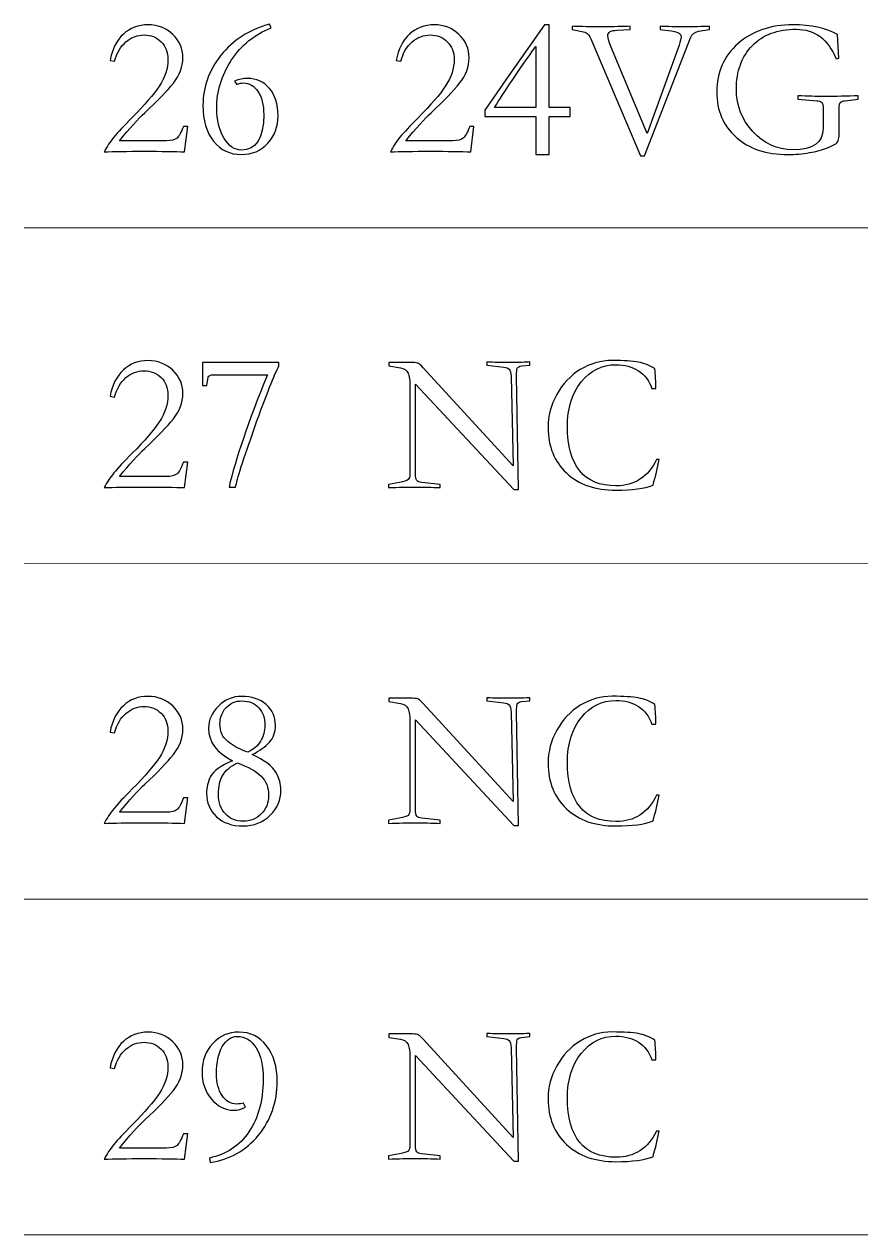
# Model space of a CAD drawing. Header units: millimetres. Extents: x 242 to 1026, y -183 to 372.
# Drawn here: x 504.27 to 515.66, y 159.07 to 175.53 of the extents above; entities that cross this region are included whole.
import ezdxf

# ---------------------------------------------------------------- set-up
doc = ezdxf.new("R2010")
doc.units = ezdxf.units.MM
doc.header["$LTSCALE"] = 30.734
doc.layers.add('layer 1', color=7, linetype='CONTINUOUS')

msp = doc.modelspace()

# ---------------------------------------------------------------- linework, layer by layer
at = {"layer": 'layer 1'}
for points, knots in [([(506.455, 173.797), (506.325, 173.802), (506.141, 173.805), (505.902, 173.805), (505.902, 173.805), (505.669, 173.805), (505.489, 173.802), (505.36, 173.797), (505.36, 173.797), (505.395, 173.867), (505.438, 173.934), (505.491, 173.997), (505.491, 173.997), (505.543, 174.06), (505.627, 174.15), (505.742, 174.265), (505.742, 174.265), (505.91, 174.433), (506.033, 174.576), (506.111, 174.695), (506.111, 174.695), (506.189, 174.813), (506.227, 174.933), (506.227, 175.054), (506.227, 175.054), (506.227, 175.153), (506.196, 175.233), (506.134, 175.295), (506.134, 175.295), (506.072, 175.356), (505.994, 175.387), (505.902, 175.387), (505.902, 175.387), (505.812, 175.387), (505.73, 175.356), (505.656, 175.293), (505.656, 175.293), (505.582, 175.231), (505.53, 175.143), (505.501, 175.029), (505.501, 175.029), (505.501, 175.029), (505.439, 175.04), (505.439, 175.04), (505.439, 175.04), (505.468, 175.194), (505.528, 175.313), (505.621, 175.398), (505.621, 175.398), (505.713, 175.483), (505.825, 175.525), (505.957, 175.525), (505.957, 175.525), (506.088, 175.525), (506.2, 175.481), (506.292, 175.394), (506.292, 175.394), (506.385, 175.306), (506.431, 175.201), (506.431, 175.078), (506.431, 175.078), (506.431, 174.955), (506.388, 174.84), (506.302, 174.733), (506.302, 174.733), (506.216, 174.625), (506.087, 174.491), (505.913, 174.33), (505.913, 174.33), (505.821, 174.245), (505.706, 174.118), (505.569, 173.948), (505.569, 173.948), (505.569, 173.948), (506.206, 173.948), (506.206, 173.948), (506.206, 173.948), (506.274, 173.948), (506.323, 173.96), (506.351, 173.985), (506.351, 173.985), (506.379, 174.009), (506.408, 174.062), (506.439, 174.143), (506.439, 174.143), (506.439, 174.143), (506.496, 174.143), (506.496, 174.143), (506.496, 174.143), (506.496, 174.143), (506.455, 173.797), (506.455, 173.797)], [0, 0, 0, 0, 0.041667, 0.041667, 0.041667, 0.041667, 0.083333, 0.083333, 0.083333, 0.083333, 0.125, 0.125, 0.125, 0.125, 0.166667, 0.166667, 0.166667, 0.166667, 0.208333, 0.208333, 0.208333, 0.208333, 0.25, 0.25, 0.25, 0.25, 0.291667, 0.291667, 0.291667, 0.291667, 0.333333, 0.333333, 0.333333, 0.333333, 0.375, 0.375, 0.375, 0.375, 0.416667, 0.416667, 0.416667, 0.416667, 0.458333, 0.458333, 0.458333, 0.458333, 0.5, 0.5, 0.5, 0.5, 0.541667, 0.541667, 0.541667, 0.541667, 0.583333, 0.583333, 0.583333, 0.583333, 0.625, 0.625, 0.625, 0.625, 0.666667, 0.666667, 0.666667, 0.666667, 0.708333, 0.708333, 0.708333, 0.708333, 0.75, 0.75, 0.75, 0.75, 0.791667, 0.791667, 0.791667, 0.791667, 0.833333, 0.833333, 0.833333, 0.833333, 0.875, 0.875, 0.875, 0.875, 0.916667, 0.916667, 0.916667, 0.916667, 1, 1, 1, 1]), ([(507.612, 175.533), (507.612, 175.533), (507.634, 175.482), (507.634, 175.482), (507.634, 175.482), (507.408, 175.397), (507.228, 175.252), (507.093, 175.047), (507.093, 175.047), (506.959, 174.842), (506.891, 174.622), (506.891, 174.387), (506.891, 174.387), (506.891, 174.232), (506.924, 174.099), (506.989, 173.987), (506.989, 173.987), (507.054, 173.876), (507.133, 173.821), (507.227, 173.821), (507.227, 173.821), (507.429, 173.821), (507.531, 173.982), (507.531, 174.303), (507.531, 174.303), (507.531, 174.439), (507.504, 174.544), (507.452, 174.62), (507.452, 174.62), (507.4, 174.696), (507.334, 174.734), (507.254, 174.734), (507.254, 174.734), (507.224, 174.734), (507.194, 174.728), (507.165, 174.715), (507.165, 174.715), (507.165, 174.715), (507.135, 174.758), (507.135, 174.758), (507.135, 174.758), (507.193, 174.784), (507.252, 174.796), (507.311, 174.796), (507.311, 174.796), (507.43, 174.796), (507.529, 174.751), (507.608, 174.661), (507.608, 174.661), (507.686, 174.57), (507.726, 174.447), (507.726, 174.29), (507.726, 174.29), (507.726, 174.14), (507.679, 174.014), (507.586, 173.913), (507.586, 173.913), (507.493, 173.812), (507.373, 173.761), (507.224, 173.761), (507.224, 173.761), (507.071, 173.761), (506.946, 173.821), (506.849, 173.941), (506.849, 173.941), (506.753, 174.062), (506.704, 174.225), (506.704, 174.43), (506.704, 174.43), (506.704, 174.68), (506.786, 174.907), (506.949, 175.112), (506.949, 175.112), (507.113, 175.317), (507.334, 175.457), (507.612, 175.533)], [0, 0, 0, 0, 0.05, 0.05, 0.05, 0.05, 0.1, 0.1, 0.1, 0.1, 0.15, 0.15, 0.15, 0.15, 0.2, 0.2, 0.2, 0.2, 0.25, 0.25, 0.25, 0.25, 0.3, 0.3, 0.3, 0.3, 0.35, 0.35, 0.35, 0.35, 0.4, 0.4, 0.4, 0.4, 0.45, 0.45, 0.45, 0.45, 0.5, 0.5, 0.5, 0.5, 0.55, 0.55, 0.55, 0.55, 0.6, 0.6, 0.6, 0.6, 0.65, 0.65, 0.65, 0.65, 0.7, 0.7, 0.7, 0.7, 0.75, 0.75, 0.75, 0.75, 0.8, 0.8, 0.8, 0.8, 0.85, 0.85, 0.85, 0.85, 0.9, 0.9, 0.9, 0.9, 1, 1, 1, 1]), ([(510.351, 173.797), (510.221, 173.802), (510.037, 173.805), (509.798, 173.805), (509.798, 173.805), (509.565, 173.805), (509.385, 173.802), (509.256, 173.797), (509.256, 173.797), (509.291, 173.867), (509.334, 173.934), (509.386, 173.997), (509.386, 173.997), (509.439, 174.06), (509.523, 174.15), (509.638, 174.265), (509.638, 174.265), (509.806, 174.433), (509.929, 174.576), (510.007, 174.695), (510.007, 174.695), (510.085, 174.813), (510.123, 174.933), (510.123, 175.054), (510.123, 175.054), (510.123, 175.153), (510.092, 175.233), (510.03, 175.295), (510.03, 175.295), (509.968, 175.356), (509.89, 175.387), (509.798, 175.387), (509.798, 175.387), (509.708, 175.387), (509.626, 175.356), (509.552, 175.293), (509.552, 175.293), (509.478, 175.231), (509.426, 175.143), (509.397, 175.029), (509.397, 175.029), (509.397, 175.029), (509.335, 175.04), (509.335, 175.04), (509.335, 175.04), (509.364, 175.194), (509.424, 175.313), (509.516, 175.398), (509.516, 175.398), (509.609, 175.483), (509.721, 175.525), (509.852, 175.525), (509.852, 175.525), (509.984, 175.525), (510.096, 175.481), (510.188, 175.394), (510.188, 175.394), (510.281, 175.306), (510.327, 175.201), (510.327, 175.078), (510.327, 175.078), (510.327, 174.955), (510.284, 174.84), (510.198, 174.733), (510.198, 174.733), (510.112, 174.625), (509.983, 174.491), (509.809, 174.33), (509.809, 174.33), (509.717, 174.245), (509.602, 174.118), (509.465, 173.948), (509.465, 173.948), (509.465, 173.948), (510.102, 173.948), (510.102, 173.948), (510.102, 173.948), (510.17, 173.948), (510.219, 173.96), (510.247, 173.985), (510.247, 173.985), (510.275, 174.009), (510.304, 174.062), (510.335, 174.143), (510.335, 174.143), (510.335, 174.143), (510.392, 174.143), (510.392, 174.143), (510.392, 174.143), (510.392, 174.143), (510.351, 173.797), (510.351, 173.797)], [0, 0, 0, 0, 0.041667, 0.041667, 0.041667, 0.041667, 0.083333, 0.083333, 0.083333, 0.083333, 0.125, 0.125, 0.125, 0.125, 0.166667, 0.166667, 0.166667, 0.166667, 0.208333, 0.208333, 0.208333, 0.208333, 0.25, 0.25, 0.25, 0.25, 0.291667, 0.291667, 0.291667, 0.291667, 0.333333, 0.333333, 0.333333, 0.333333, 0.375, 0.375, 0.375, 0.375, 0.416667, 0.416667, 0.416667, 0.416667, 0.458333, 0.458333, 0.458333, 0.458333, 0.5, 0.5, 0.5, 0.5, 0.541667, 0.541667, 0.541667, 0.541667, 0.583333, 0.583333, 0.583333, 0.583333, 0.625, 0.625, 0.625, 0.625, 0.666667, 0.666667, 0.666667, 0.666667, 0.708333, 0.708333, 0.708333, 0.708333, 0.75, 0.75, 0.75, 0.75, 0.791667, 0.791667, 0.791667, 0.791667, 0.833333, 0.833333, 0.833333, 0.833333, 0.875, 0.875, 0.875, 0.875, 0.916667, 0.916667, 0.916667, 0.916667, 1, 1, 1, 1]), ([(511.351, 175.525), (511.351, 175.525), (511.416, 175.525), (511.416, 175.525), (511.416, 175.525), (511.416, 175.525), (511.416, 174.401), (511.416, 174.401), (511.416, 174.401), (511.416, 174.401), (511.703, 174.401), (511.703, 174.401), (511.703, 174.401), (511.703, 174.401), (511.703, 174.276), (511.703, 174.276), (511.703, 174.276), (511.703, 174.276), (511.416, 174.276), (511.416, 174.276), (511.416, 174.276), (511.416, 174.276), (511.416, 173.761), (511.416, 173.761), (511.416, 173.761), (511.416, 173.761), (511.237, 173.761), (511.237, 173.761), (511.237, 173.761), (511.237, 173.761), (511.237, 174.276), (511.237, 174.276), (511.237, 174.276), (511.237, 174.276), (510.543, 174.276), (510.543, 174.276), (510.543, 174.276), (510.543, 174.276), (510.543, 174.365), (510.543, 174.365), (510.543, 174.365), (510.543, 174.365), (510.866, 174.837), (510.866, 174.837), (510.866, 174.837), (510.866, 174.837), (511.351, 175.525), (511.351, 175.525)], [0, 0, 0, 0, 0.076923, 0.076923, 0.076923, 0.076923, 0.153846, 0.153846, 0.153846, 0.153846, 0.230769, 0.230769, 0.230769, 0.230769, 0.307692, 0.307692, 0.307692, 0.307692, 0.384615, 0.384615, 0.384615, 0.384615, 0.461538, 0.461538, 0.461538, 0.461538, 0.538462, 0.538462, 0.538462, 0.538462, 0.615385, 0.615385, 0.615385, 0.615385, 0.692308, 0.692308, 0.692308, 0.692308, 0.769231, 0.769231, 0.769231, 0.769231, 0.846154, 0.846154, 0.846154, 0.846154, 1, 1, 1, 1]), ([(515.623, 174.512), (515.623, 174.512), (515.447, 174.493), (515.447, 174.493), (515.447, 174.493), (515.416, 174.489), (515.395, 174.482), (515.384, 174.471), (515.384, 174.471), (515.372, 174.46), (515.366, 174.442), (515.366, 174.417), (515.366, 174.417), (515.366, 174.417), (515.366, 174.116), (515.366, 174.116), (515.366, 174.116), (515.366, 174.053), (515.364, 174.01), (515.36, 173.986), (515.36, 173.986), (515.357, 173.963), (515.348, 173.941), (515.335, 173.922), (515.335, 173.922), (515.321, 173.904), (515.279, 173.88), (515.207, 173.852), (515.207, 173.852), (515.136, 173.824), (515.053, 173.802), (514.959, 173.786), (514.959, 173.786), (514.866, 173.769), (514.768, 173.761), (514.667, 173.761), (514.667, 173.761), (514.371, 173.761), (514.135, 173.84), (513.96, 173.997), (513.96, 173.997), (513.785, 174.154), (513.697, 174.359), (513.697, 174.612), (513.697, 174.612), (513.697, 174.881), (513.794, 175.101), (513.988, 175.27), (513.988, 175.27), (514.182, 175.44), (514.432, 175.525), (514.737, 175.525), (514.737, 175.525), (514.978, 175.525), (515.178, 175.482), (515.339, 175.395), (515.339, 175.395), (515.339, 175.395), (515.36, 175.07), (515.36, 175.07), (515.36, 175.07), (515.36, 175.07), (515.323, 175.062), (515.323, 175.062), (515.323, 175.062), (515.211, 175.331), (515.03, 175.465), (514.781, 175.465), (514.781, 175.465), (514.526, 175.465), (514.326, 175.391), (514.182, 175.243), (514.182, 175.243), (514.037, 175.095), (513.965, 174.896), (513.965, 174.645), (513.965, 174.645), (513.965, 174.426), (514.04, 174.235), (514.189, 174.072), (514.189, 174.072), (514.338, 173.908), (514.521, 173.826), (514.737, 173.826), (514.737, 173.826), (515.008, 173.826), (515.144, 173.923), (515.144, 174.116), (515.144, 174.116), (515.144, 174.116), (515.144, 174.417), (515.144, 174.417), (515.144, 174.417), (515.144, 174.444), (515.137, 174.463), (515.123, 174.474), (515.123, 174.474), (515.11, 174.485), (515.089, 174.491), (515.06, 174.493), (515.06, 174.493), (515.06, 174.493), (514.8, 174.512), (514.8, 174.512), (514.8, 174.512), (514.8, 174.512), (514.8, 174.561), (514.8, 174.561), (514.8, 174.561), (514.939, 174.553), (515.053, 174.55), (515.144, 174.55), (515.144, 174.55), (515.323, 174.55), (515.482, 174.553), (515.623, 174.561), (515.623, 174.561), (515.623, 174.561), (515.623, 174.512), (515.623, 174.512)], [0, 0, 0, 0, 0.032258, 0.032258, 0.032258, 0.032258, 0.064516, 0.064516, 0.064516, 0.064516, 0.096774, 0.096774, 0.096774, 0.096774, 0.129032, 0.129032, 0.129032, 0.129032, 0.16129, 0.16129, 0.16129, 0.16129, 0.193548, 0.193548, 0.193548, 0.193548, 0.225806, 0.225806, 0.225806, 0.225806, 0.258065, 0.258065, 0.258065, 0.258065, 0.290323, 0.290323, 0.290323, 0.290323, 0.322581, 0.322581, 0.322581, 0.322581, 0.354839, 0.354839, 0.354839, 0.354839, 0.387097, 0.387097, 0.387097, 0.387097, 0.419355, 0.419355, 0.419355, 0.419355, 0.451613, 0.451613, 0.451613, 0.451613, 0.483871, 0.483871, 0.483871, 0.483871, 0.516129, 0.516129, 0.516129, 0.516129, 0.548387, 0.548387, 0.548387, 0.548387, 0.580645, 0.580645, 0.580645, 0.580645, 0.612903, 0.612903, 0.612903, 0.612903, 0.645161, 0.645161, 0.645161, 0.645161, 0.677419, 0.677419, 0.677419, 0.677419, 0.709677, 0.709677, 0.709677, 0.709677, 0.741935, 0.741935, 0.741935, 0.741935, 0.774194, 0.774194, 0.774194, 0.774194, 0.806452, 0.806452, 0.806452, 0.806452, 0.83871, 0.83871, 0.83871, 0.83871, 0.870968, 0.870968, 0.870968, 0.870968, 0.903226, 0.903226, 0.903226, 0.903226, 0.935484, 0.935484, 0.935484, 0.935484, 1, 1, 1, 1]), ([(513.597, 175.463), (513.597, 175.463), (513.45, 175.438), (513.45, 175.438), (513.45, 175.438), (513.396, 175.427), (513.359, 175.398), (513.339, 175.349), (513.339, 175.349), (513.339, 175.349), (512.716, 173.742), (512.716, 173.742), (512.716, 173.742), (512.716, 173.742), (512.659, 173.742), (512.659, 173.742), (512.659, 173.742), (512.659, 173.742), (511.998, 175.303), (511.998, 175.303), (511.998, 175.303), (511.978, 175.35), (511.961, 175.381), (511.945, 175.398), (511.945, 175.398), (511.93, 175.414), (511.909, 175.425), (511.882, 175.43), (511.882, 175.43), (511.882, 175.43), (511.73, 175.463), (511.73, 175.463), (511.73, 175.463), (511.73, 175.463), (511.73, 175.506), (511.73, 175.506), (511.73, 175.506), (511.791, 175.501), (511.922, 175.498), (512.123, 175.498), (512.123, 175.498), (512.298, 175.498), (512.43, 175.501), (512.518, 175.506), (512.518, 175.506), (512.518, 175.506), (512.518, 175.463), (512.518, 175.463), (512.518, 175.463), (512.518, 175.463), (512.345, 175.452), (512.345, 175.452), (512.345, 175.452), (512.298, 175.45), (512.265, 175.443), (512.245, 175.432), (512.245, 175.432), (512.225, 175.42), (512.215, 175.401), (512.215, 175.376), (512.215, 175.376), (512.215, 175.349), (512.229, 175.301), (512.258, 175.232), (512.258, 175.232), (512.258, 175.232), (512.751, 174.046), (512.751, 174.046), (512.751, 174.046), (512.751, 174.046), (513.185, 175.249), (513.185, 175.249), (513.185, 175.249), (513.203, 175.301), (513.212, 175.338), (513.212, 175.36), (513.212, 175.36), (513.212, 175.387), (513.2, 175.406), (513.175, 175.418), (513.175, 175.418), (513.151, 175.43), (513.105, 175.44), (513.036, 175.449), (513.036, 175.449), (513.036, 175.449), (512.928, 175.463), (512.928, 175.463), (512.928, 175.463), (512.928, 175.463), (512.928, 175.506), (512.928, 175.506), (512.928, 175.506), (512.976, 175.501), (513.087, 175.498), (513.261, 175.498), (513.261, 175.498), (513.445, 175.498), (513.557, 175.501), (513.597, 175.506), (513.597, 175.506), (513.597, 175.506), (513.597, 175.463), (513.597, 175.463)], [0, 0, 0, 0, 0.037037, 0.037037, 0.037037, 0.037037, 0.074074, 0.074074, 0.074074, 0.074074, 0.111111, 0.111111, 0.111111, 0.111111, 0.148148, 0.148148, 0.148148, 0.148148, 0.185185, 0.185185, 0.185185, 0.185185, 0.222222, 0.222222, 0.222222, 0.222222, 0.259259, 0.259259, 0.259259, 0.259259, 0.296296, 0.296296, 0.296296, 0.296296, 0.333333, 0.333333, 0.333333, 0.333333, 0.37037, 0.37037, 0.37037, 0.37037, 0.407407, 0.407407, 0.407407, 0.407407, 0.444444, 0.444444, 0.444444, 0.444444, 0.481481, 0.481481, 0.481481, 0.481481, 0.518519, 0.518519, 0.518519, 0.518519, 0.555556, 0.555556, 0.555556, 0.555556, 0.592593, 0.592593, 0.592593, 0.592593, 0.62963, 0.62963, 0.62963, 0.62963, 0.666667, 0.666667, 0.666667, 0.666667, 0.703704, 0.703704, 0.703704, 0.703704, 0.740741, 0.740741, 0.740741, 0.740741, 0.777778, 0.777778, 0.777778, 0.777778, 0.814815, 0.814815, 0.814815, 0.814815, 0.851852, 0.851852, 0.851852, 0.851852, 0.888889, 0.888889, 0.888889, 0.888889, 0.925926, 0.925926, 0.925926, 0.925926, 1, 1, 1, 1]), ([(511.237, 174.401), (511.237, 174.401), (511.237, 175.232), (511.237, 175.232), (511.237, 175.232), (510.991, 174.891), (510.803, 174.614), (510.673, 174.401), (510.673, 174.401), (510.673, 174.401), (511.237, 174.401), (511.237, 174.401)], [0, 0, 0, 0, 0.25, 0.25, 0.25, 0.25, 0.5, 0.5, 0.5, 0.5, 1, 1, 1, 1]), ([(506.455, 169.23), (506.325, 169.235), (506.141, 169.238), (505.902, 169.238), (505.902, 169.238), (505.669, 169.238), (505.489, 169.235), (505.36, 169.23), (505.36, 169.23), (505.395, 169.3), (505.438, 169.367), (505.491, 169.43), (505.491, 169.43), (505.543, 169.493), (505.627, 169.583), (505.742, 169.698), (505.742, 169.698), (505.91, 169.866), (506.033, 170.01), (506.111, 170.128), (506.111, 170.128), (506.189, 170.246), (506.227, 170.366), (506.227, 170.487), (506.227, 170.487), (506.227, 170.586), (506.196, 170.667), (506.134, 170.728), (506.134, 170.728), (506.072, 170.789), (505.994, 170.82), (505.902, 170.82), (505.902, 170.82), (505.812, 170.82), (505.73, 170.789), (505.656, 170.727), (505.656, 170.727), (505.582, 170.664), (505.53, 170.576), (505.501, 170.462), (505.501, 170.462), (505.501, 170.462), (505.439, 170.473), (505.439, 170.473), (505.439, 170.473), (505.468, 170.627), (505.528, 170.746), (505.621, 170.831), (505.621, 170.831), (505.713, 170.916), (505.825, 170.958), (505.957, 170.958), (505.957, 170.958), (506.088, 170.958), (506.2, 170.914), (506.292, 170.827), (506.292, 170.827), (506.385, 170.739), (506.431, 170.634), (506.431, 170.511), (506.431, 170.511), (506.431, 170.388), (506.388, 170.273), (506.302, 170.166), (506.302, 170.166), (506.216, 170.058), (506.087, 169.924), (505.913, 169.763), (505.913, 169.763), (505.821, 169.678), (505.706, 169.551), (505.569, 169.381), (505.569, 169.381), (505.569, 169.381), (506.206, 169.381), (506.206, 169.381), (506.206, 169.381), (506.274, 169.381), (506.323, 169.394), (506.351, 169.418), (506.351, 169.418), (506.379, 169.442), (506.408, 169.495), (506.439, 169.576), (506.439, 169.576), (506.439, 169.576), (506.496, 169.576), (506.496, 169.576), (506.496, 169.576), (506.496, 169.576), (506.455, 169.23), (506.455, 169.23)], [0, 0, 0, 0, 0.041667, 0.041667, 0.041667, 0.041667, 0.083333, 0.083333, 0.083333, 0.083333, 0.125, 0.125, 0.125, 0.125, 0.166667, 0.166667, 0.166667, 0.166667, 0.208333, 0.208333, 0.208333, 0.208333, 0.25, 0.25, 0.25, 0.25, 0.291667, 0.291667, 0.291667, 0.291667, 0.333333, 0.333333, 0.333333, 0.333333, 0.375, 0.375, 0.375, 0.375, 0.416667, 0.416667, 0.416667, 0.416667, 0.458333, 0.458333, 0.458333, 0.458333, 0.5, 0.5, 0.5, 0.5, 0.541667, 0.541667, 0.541667, 0.541667, 0.583333, 0.583333, 0.583333, 0.583333, 0.625, 0.625, 0.625, 0.625, 0.666667, 0.666667, 0.666667, 0.666667, 0.708333, 0.708333, 0.708333, 0.708333, 0.75, 0.75, 0.75, 0.75, 0.791667, 0.791667, 0.791667, 0.791667, 0.833333, 0.833333, 0.833333, 0.833333, 0.875, 0.875, 0.875, 0.875, 0.916667, 0.916667, 0.916667, 0.916667, 1, 1, 1, 1]), ([(506.696, 170.931), (506.696, 170.931), (507.739, 170.931), (507.739, 170.931), (507.739, 170.931), (507.739, 170.931), (507.739, 170.885), (507.739, 170.885), (507.739, 170.885), (507.678, 170.777), (507.568, 170.5), (507.41, 170.055), (507.41, 170.055), (507.252, 169.609), (507.165, 169.337), (507.149, 169.238), (507.149, 169.238), (507.149, 169.238), (507.059, 169.238), (507.059, 169.238), (507.059, 169.238), (507.146, 169.612), (507.32, 170.121), (507.582, 170.766), (507.582, 170.766), (507.582, 170.766), (506.851, 170.766), (506.851, 170.766), (506.851, 170.766), (506.805, 170.766), (506.781, 170.754), (506.777, 170.731), (506.777, 170.731), (506.777, 170.731), (506.756, 170.617), (506.756, 170.617), (506.756, 170.617), (506.756, 170.617), (506.696, 170.617), (506.696, 170.617), (506.696, 170.617), (506.696, 170.617), (506.696, 170.931), (506.696, 170.931)], [0, 0, 0, 0, 0.083333, 0.083333, 0.083333, 0.083333, 0.166667, 0.166667, 0.166667, 0.166667, 0.25, 0.25, 0.25, 0.25, 0.333333, 0.333333, 0.333333, 0.333333, 0.416667, 0.416667, 0.416667, 0.416667, 0.5, 0.5, 0.5, 0.5, 0.583333, 0.583333, 0.583333, 0.583333, 0.666667, 0.666667, 0.666667, 0.666667, 0.75, 0.75, 0.75, 0.75, 0.833333, 0.833333, 0.833333, 0.833333, 1, 1, 1, 1]), ([(509.598, 169.42), (509.598, 169.375), (509.603, 169.344), (509.614, 169.329), (509.614, 169.329), (509.625, 169.314), (509.647, 169.304), (509.682, 169.301), (509.682, 169.301), (509.682, 169.301), (509.931, 169.274), (509.931, 169.274), (509.931, 169.274), (509.931, 169.274), (509.931, 169.23), (509.931, 169.23), (509.931, 169.23), (509.823, 169.236), (509.706, 169.238), (509.582, 169.238), (509.582, 169.238), (509.489, 169.238), (509.372, 169.236), (509.229, 169.23), (509.229, 169.23), (509.229, 169.23), (509.229, 169.274), (509.229, 169.274), (509.229, 169.274), (509.229, 169.274), (509.378, 169.301), (509.378, 169.301), (509.378, 169.301), (509.44, 169.312), (509.479, 169.324), (509.496, 169.339), (509.496, 169.339), (509.513, 169.353), (509.522, 169.38), (509.522, 169.42), (509.522, 169.42), (509.522, 169.42), (509.522, 170.601), (509.522, 170.601), (509.522, 170.601), (509.522, 170.684), (509.513, 170.747), (509.495, 170.788), (509.495, 170.788), (509.477, 170.83), (509.442, 170.854), (509.392, 170.861), (509.392, 170.861), (509.392, 170.861), (509.232, 170.886), (509.232, 170.886), (509.232, 170.886), (509.232, 170.886), (509.232, 170.932), (509.232, 170.932), (509.232, 170.932), (509.232, 170.932), (509.557, 170.932), (509.557, 170.932), (509.557, 170.932), (509.595, 170.932), (509.622, 170.927), (509.637, 170.918), (509.637, 170.918), (509.652, 170.909), (509.674, 170.89), (509.701, 170.861), (509.701, 170.861), (509.701, 170.861), (510.925, 169.526), (510.925, 169.526), (510.925, 169.526), (510.925, 169.526), (510.898, 170.745), (510.898, 170.745), (510.898, 170.745), (510.896, 170.795), (510.888, 170.828), (510.873, 170.842), (510.873, 170.842), (510.857, 170.857), (510.833, 170.866), (510.801, 170.869), (510.801, 170.869), (510.801, 170.869), (510.568, 170.896), (510.568, 170.896), (510.568, 170.896), (510.568, 170.896), (510.568, 170.94), (510.568, 170.94), (510.568, 170.94), (510.618, 170.934), (510.716, 170.932), (510.86, 170.932), (510.86, 170.932), (511.005, 170.932), (511.102, 170.934), (511.153, 170.94), (511.153, 170.94), (511.153, 170.94), (511.153, 170.896), (511.153, 170.896), (511.153, 170.896), (511.153, 170.896), (511.039, 170.886), (511.039, 170.886), (511.039, 170.886), (511.008, 170.882), (510.989, 170.871), (510.982, 170.853), (510.982, 170.853), (510.975, 170.835), (510.972, 170.799), (510.974, 170.745), (510.974, 170.745), (510.974, 170.745), (511.001, 169.203), (511.001, 169.203), (511.001, 169.203), (511.001, 169.203), (510.936, 169.203), (510.936, 169.203), (510.936, 169.203), (510.936, 169.203), (509.598, 170.639), (509.598, 170.639), (509.598, 170.639), (509.598, 170.639), (509.598, 169.42), (509.598, 169.42)], [0, 0, 0, 0, 0.028571, 0.028571, 0.028571, 0.028571, 0.057143, 0.057143, 0.057143, 0.057143, 0.085714, 0.085714, 0.085714, 0.085714, 0.114286, 0.114286, 0.114286, 0.114286, 0.142857, 0.142857, 0.142857, 0.142857, 0.171429, 0.171429, 0.171429, 0.171429, 0.2, 0.2, 0.2, 0.2, 0.228571, 0.228571, 0.228571, 0.228571, 0.257143, 0.257143, 0.257143, 0.257143, 0.285714, 0.285714, 0.285714, 0.285714, 0.314286, 0.314286, 0.314286, 0.314286, 0.342857, 0.342857, 0.342857, 0.342857, 0.371429, 0.371429, 0.371429, 0.371429, 0.4, 0.4, 0.4, 0.4, 0.428571, 0.428571, 0.428571, 0.428571, 0.457143, 0.457143, 0.457143, 0.457143, 0.485714, 0.485714, 0.485714, 0.485714, 0.514286, 0.514286, 0.514286, 0.514286, 0.542857, 0.542857, 0.542857, 0.542857, 0.571429, 0.571429, 0.571429, 0.571429, 0.6, 0.6, 0.6, 0.6, 0.628571, 0.628571, 0.628571, 0.628571, 0.657143, 0.657143, 0.657143, 0.657143, 0.685714, 0.685714, 0.685714, 0.685714, 0.714286, 0.714286, 0.714286, 0.714286, 0.742857, 0.742857, 0.742857, 0.742857, 0.771429, 0.771429, 0.771429, 0.771429, 0.8, 0.8, 0.8, 0.8, 0.828571, 0.828571, 0.828571, 0.828571, 0.857143, 0.857143, 0.857143, 0.857143, 0.885714, 0.885714, 0.885714, 0.885714, 0.914286, 0.914286, 0.914286, 0.914286, 0.942857, 0.942857, 0.942857, 0.942857, 1, 1, 1, 1]), ([(512.914, 169.612), (512.894, 169.502), (512.866, 169.386), (512.83, 169.263), (512.83, 169.263), (512.714, 169.218), (512.546, 169.195), (512.326, 169.195), (512.326, 169.195), (512.043, 169.195), (511.818, 169.273), (511.651, 169.429), (511.651, 169.429), (511.485, 169.586), (511.402, 169.792), (511.402, 170.048), (511.402, 170.048), (511.402, 170.206), (511.441, 170.355), (511.52, 170.498), (511.52, 170.498), (511.599, 170.641), (511.705, 170.753), (511.84, 170.835), (511.84, 170.835), (511.974, 170.918), (512.119, 170.959), (512.275, 170.959), (512.275, 170.959), (512.434, 170.959), (512.552, 170.952), (512.63, 170.937), (512.63, 170.937), (512.707, 170.923), (512.782, 170.893), (512.854, 170.848), (512.854, 170.848), (512.865, 170.761), (512.87, 170.672), (512.868, 170.579), (512.868, 170.579), (512.868, 170.579), (512.816, 170.579), (512.816, 170.579), (512.816, 170.579), (512.78, 170.684), (512.719, 170.764), (512.634, 170.819), (512.634, 170.819), (512.548, 170.874), (512.444, 170.902), (512.323, 170.902), (512.323, 170.902), (512.134, 170.902), (511.977, 170.824), (511.852, 170.668), (511.852, 170.668), (511.727, 170.511), (511.665, 170.309), (511.665, 170.062), (511.665, 170.062), (511.665, 169.795), (511.721, 169.593), (511.832, 169.458), (511.832, 169.458), (511.943, 169.322), (512.108, 169.255), (512.326, 169.255), (512.326, 169.255), (512.577, 169.255), (512.761, 169.374), (512.879, 169.612), (512.879, 169.612), (512.879, 169.612), (512.914, 169.612), (512.914, 169.612)], [0, 0, 0, 0, 0.05, 0.05, 0.05, 0.05, 0.1, 0.1, 0.1, 0.1, 0.15, 0.15, 0.15, 0.15, 0.2, 0.2, 0.2, 0.2, 0.25, 0.25, 0.25, 0.25, 0.3, 0.3, 0.3, 0.3, 0.35, 0.35, 0.35, 0.35, 0.4, 0.4, 0.4, 0.4, 0.45, 0.45, 0.45, 0.45, 0.5, 0.5, 0.5, 0.5, 0.55, 0.55, 0.55, 0.55, 0.6, 0.6, 0.6, 0.6, 0.65, 0.65, 0.65, 0.65, 0.7, 0.7, 0.7, 0.7, 0.75, 0.75, 0.75, 0.75, 0.8, 0.8, 0.8, 0.8, 0.85, 0.85, 0.85, 0.85, 0.9, 0.9, 0.9, 0.9, 1, 1, 1, 1]), ([(506.455, 164.663), (506.325, 164.668), (506.141, 164.671), (505.902, 164.671), (505.902, 164.671), (505.669, 164.671), (505.489, 164.668), (505.36, 164.663), (505.36, 164.663), (505.395, 164.733), (505.438, 164.8), (505.491, 164.863), (505.491, 164.863), (505.543, 164.926), (505.627, 165.016), (505.742, 165.132), (505.742, 165.132), (505.91, 165.299), (506.033, 165.443), (506.111, 165.561), (506.111, 165.561), (506.189, 165.679), (506.227, 165.799), (506.227, 165.92), (506.227, 165.92), (506.227, 166.019), (506.196, 166.1), (506.134, 166.161), (506.134, 166.161), (506.072, 166.222), (505.994, 166.253), (505.902, 166.253), (505.902, 166.253), (505.812, 166.253), (505.73, 166.222), (505.656, 166.16), (505.656, 166.16), (505.582, 166.097), (505.53, 166.009), (505.501, 165.896), (505.501, 165.896), (505.501, 165.896), (505.439, 165.906), (505.439, 165.906), (505.439, 165.906), (505.468, 166.06), (505.528, 166.179), (505.621, 166.264), (505.621, 166.264), (505.713, 166.349), (505.825, 166.391), (505.957, 166.391), (505.957, 166.391), (506.088, 166.391), (506.2, 166.348), (506.292, 166.26), (506.292, 166.26), (506.385, 166.172), (506.431, 166.067), (506.431, 165.944), (506.431, 165.944), (506.431, 165.821), (506.388, 165.706), (506.302, 165.599), (506.302, 165.599), (506.216, 165.491), (506.087, 165.357), (505.913, 165.197), (505.913, 165.197), (505.821, 165.112), (505.706, 164.984), (505.569, 164.815), (505.569, 164.815), (505.569, 164.815), (506.206, 164.815), (506.206, 164.815), (506.206, 164.815), (506.274, 164.815), (506.323, 164.827), (506.351, 164.851), (506.351, 164.851), (506.379, 164.875), (506.408, 164.928), (506.439, 165.01), (506.439, 165.01), (506.439, 165.01), (506.496, 165.01), (506.496, 165.01), (506.496, 165.01), (506.496, 165.01), (506.455, 164.663), (506.455, 164.663)], [0, 0, 0, 0, 0.041667, 0.041667, 0.041667, 0.041667, 0.083333, 0.083333, 0.083333, 0.083333, 0.125, 0.125, 0.125, 0.125, 0.166667, 0.166667, 0.166667, 0.166667, 0.208333, 0.208333, 0.208333, 0.208333, 0.25, 0.25, 0.25, 0.25, 0.291667, 0.291667, 0.291667, 0.291667, 0.333333, 0.333333, 0.333333, 0.333333, 0.375, 0.375, 0.375, 0.375, 0.416667, 0.416667, 0.416667, 0.416667, 0.458333, 0.458333, 0.458333, 0.458333, 0.5, 0.5, 0.5, 0.5, 0.541667, 0.541667, 0.541667, 0.541667, 0.583333, 0.583333, 0.583333, 0.583333, 0.625, 0.625, 0.625, 0.625, 0.666667, 0.666667, 0.666667, 0.666667, 0.708333, 0.708333, 0.708333, 0.708333, 0.75, 0.75, 0.75, 0.75, 0.791667, 0.791667, 0.791667, 0.791667, 0.833333, 0.833333, 0.833333, 0.833333, 0.875, 0.875, 0.875, 0.875, 0.916667, 0.916667, 0.916667, 0.916667, 1, 1, 1, 1]), ([(507.108, 165.516), (506.889, 165.625), (506.78, 165.772), (506.78, 165.958), (506.78, 165.958), (506.78, 166.07), (506.825, 166.17), (506.914, 166.259), (506.914, 166.259), (507.004, 166.347), (507.109, 166.391), (507.23, 166.391), (507.23, 166.391), (507.367, 166.391), (507.478, 166.354), (507.563, 166.28), (507.563, 166.28), (507.648, 166.206), (507.691, 166.113), (507.691, 166.001), (507.691, 166.001), (507.691, 165.904), (507.663, 165.825), (507.609, 165.766), (507.609, 165.766), (507.555, 165.706), (507.477, 165.651), (507.376, 165.6), (507.376, 165.6), (507.542, 165.521), (507.649, 165.44), (507.696, 165.359), (507.696, 165.359), (507.743, 165.278), (507.766, 165.197), (507.766, 165.115), (507.766, 165.115), (507.766, 164.983), (507.717, 164.869), (507.619, 164.773), (507.619, 164.773), (507.52, 164.676), (507.398, 164.628), (507.252, 164.628), (507.252, 164.628), (507.1, 164.628), (506.979, 164.67), (506.889, 164.754), (506.889, 164.754), (506.798, 164.838), (506.753, 164.944), (506.753, 165.072), (506.753, 165.072), (506.753, 165.15), (506.771, 165.226), (506.807, 165.301), (506.807, 165.301), (506.843, 165.376), (506.944, 165.448), (507.108, 165.516)], [0, 0, 0, 0, 0.0625, 0.0625, 0.0625, 0.0625, 0.125, 0.125, 0.125, 0.125, 0.1875, 0.1875, 0.1875, 0.1875, 0.25, 0.25, 0.25, 0.25, 0.3125, 0.3125, 0.3125, 0.3125, 0.375, 0.375, 0.375, 0.375, 0.4375, 0.4375, 0.4375, 0.4375, 0.5, 0.5, 0.5, 0.5, 0.5625, 0.5625, 0.5625, 0.5625, 0.625, 0.625, 0.625, 0.625, 0.6875, 0.6875, 0.6875, 0.6875, 0.75, 0.75, 0.75, 0.75, 0.8125, 0.8125, 0.8125, 0.8125, 0.875, 0.875, 0.875, 0.875, 1, 1, 1, 1]), ([(507.317, 165.633), (507.391, 165.667), (507.448, 165.717), (507.487, 165.783), (507.487, 165.783), (507.527, 165.849), (507.547, 165.921), (507.547, 165.998), (507.547, 165.998), (507.547, 166.094), (507.519, 166.173), (507.464, 166.236), (507.464, 166.236), (507.409, 166.298), (507.333, 166.329), (507.235, 166.329), (507.235, 166.329), (507.147, 166.329), (507.075, 166.299), (507.019, 166.238), (507.019, 166.238), (506.963, 166.178), (506.935, 166.103), (506.935, 166.015), (506.935, 166.015), (506.935, 165.97), (506.943, 165.925), (506.959, 165.882), (506.959, 165.882), (506.975, 165.839), (507.02, 165.792), (507.093, 165.741), (507.093, 165.741), (507.166, 165.691), (507.241, 165.654), (507.317, 165.633)], [0, 0, 0, 0, 0.1, 0.1, 0.1, 0.1, 0.2, 0.2, 0.2, 0.2, 0.3, 0.3, 0.3, 0.3, 0.4, 0.4, 0.4, 0.4, 0.5, 0.5, 0.5, 0.5, 0.6, 0.6, 0.6, 0.6, 0.7, 0.7, 0.7, 0.7, 0.8, 0.8, 0.8, 0.8, 1, 1, 1, 1]), ([(509.598, 164.853), (509.598, 164.808), (509.603, 164.778), (509.614, 164.762), (509.614, 164.762), (509.625, 164.747), (509.647, 164.737), (509.682, 164.734), (509.682, 164.734), (509.682, 164.734), (509.931, 164.707), (509.931, 164.707), (509.931, 164.707), (509.931, 164.707), (509.931, 164.663), (509.931, 164.663), (509.931, 164.663), (509.823, 164.669), (509.706, 164.672), (509.582, 164.672), (509.582, 164.672), (509.489, 164.672), (509.372, 164.669), (509.229, 164.663), (509.229, 164.663), (509.229, 164.663), (509.229, 164.707), (509.229, 164.707), (509.229, 164.707), (509.229, 164.707), (509.378, 164.734), (509.378, 164.734), (509.378, 164.734), (509.44, 164.745), (509.479, 164.757), (509.496, 164.772), (509.496, 164.772), (509.513, 164.786), (509.522, 164.813), (509.522, 164.853), (509.522, 164.853), (509.522, 164.853), (509.522, 166.034), (509.522, 166.034), (509.522, 166.034), (509.522, 166.117), (509.513, 166.18), (509.495, 166.221), (509.495, 166.221), (509.477, 166.263), (509.442, 166.287), (509.392, 166.294), (509.392, 166.294), (509.392, 166.294), (509.232, 166.319), (509.232, 166.319), (509.232, 166.319), (509.232, 166.319), (509.232, 166.365), (509.232, 166.365), (509.232, 166.365), (509.232, 166.365), (509.557, 166.365), (509.557, 166.365), (509.557, 166.365), (509.595, 166.365), (509.622, 166.36), (509.637, 166.351), (509.637, 166.351), (509.652, 166.342), (509.674, 166.323), (509.701, 166.294), (509.701, 166.294), (509.701, 166.294), (510.925, 164.959), (510.925, 164.959), (510.925, 164.959), (510.925, 164.959), (510.898, 166.178), (510.898, 166.178), (510.898, 166.178), (510.896, 166.228), (510.888, 166.261), (510.873, 166.275), (510.873, 166.275), (510.857, 166.29), (510.833, 166.299), (510.801, 166.303), (510.801, 166.303), (510.801, 166.303), (510.568, 166.33), (510.568, 166.33), (510.568, 166.33), (510.568, 166.33), (510.568, 166.373), (510.568, 166.373), (510.568, 166.373), (510.618, 166.368), (510.716, 166.365), (510.86, 166.365), (510.86, 166.365), (511.005, 166.365), (511.102, 166.368), (511.153, 166.373), (511.153, 166.373), (511.153, 166.373), (511.153, 166.33), (511.153, 166.33), (511.153, 166.33), (511.153, 166.33), (511.039, 166.319), (511.039, 166.319), (511.039, 166.319), (511.008, 166.315), (510.989, 166.304), (510.982, 166.286), (510.982, 166.286), (510.975, 166.268), (510.972, 166.232), (510.974, 166.178), (510.974, 166.178), (510.974, 166.178), (511.001, 164.636), (511.001, 164.636), (511.001, 164.636), (511.001, 164.636), (510.936, 164.636), (510.936, 164.636), (510.936, 164.636), (510.936, 164.636), (509.598, 166.072), (509.598, 166.072), (509.598, 166.072), (509.598, 166.072), (509.598, 164.853), (509.598, 164.853)], [0, 0, 0, 0, 0.028571, 0.028571, 0.028571, 0.028571, 0.057143, 0.057143, 0.057143, 0.057143, 0.085714, 0.085714, 0.085714, 0.085714, 0.114286, 0.114286, 0.114286, 0.114286, 0.142857, 0.142857, 0.142857, 0.142857, 0.171429, 0.171429, 0.171429, 0.171429, 0.2, 0.2, 0.2, 0.2, 0.228571, 0.228571, 0.228571, 0.228571, 0.257143, 0.257143, 0.257143, 0.257143, 0.285714, 0.285714, 0.285714, 0.285714, 0.314286, 0.314286, 0.314286, 0.314286, 0.342857, 0.342857, 0.342857, 0.342857, 0.371429, 0.371429, 0.371429, 0.371429, 0.4, 0.4, 0.4, 0.4, 0.428571, 0.428571, 0.428571, 0.428571, 0.457143, 0.457143, 0.457143, 0.457143, 0.485714, 0.485714, 0.485714, 0.485714, 0.514286, 0.514286, 0.514286, 0.514286, 0.542857, 0.542857, 0.542857, 0.542857, 0.571429, 0.571429, 0.571429, 0.571429, 0.6, 0.6, 0.6, 0.6, 0.628571, 0.628571, 0.628571, 0.628571, 0.657143, 0.657143, 0.657143, 0.657143, 0.685714, 0.685714, 0.685714, 0.685714, 0.714286, 0.714286, 0.714286, 0.714286, 0.742857, 0.742857, 0.742857, 0.742857, 0.771429, 0.771429, 0.771429, 0.771429, 0.8, 0.8, 0.8, 0.8, 0.828571, 0.828571, 0.828571, 0.828571, 0.857143, 0.857143, 0.857143, 0.857143, 0.885714, 0.885714, 0.885714, 0.885714, 0.914286, 0.914286, 0.914286, 0.914286, 0.942857, 0.942857, 0.942857, 0.942857, 1, 1, 1, 1]), ([(512.914, 165.045), (512.894, 164.935), (512.866, 164.819), (512.83, 164.696), (512.83, 164.696), (512.714, 164.651), (512.546, 164.628), (512.326, 164.628), (512.326, 164.628), (512.043, 164.628), (511.818, 164.706), (511.651, 164.863), (511.651, 164.863), (511.485, 165.019), (511.402, 165.225), (511.402, 165.482), (511.402, 165.482), (511.402, 165.639), (511.442, 165.789), (511.52, 165.931), (511.52, 165.931), (511.599, 166.074), (511.705, 166.187), (511.84, 166.269), (511.84, 166.269), (511.974, 166.351), (512.119, 166.392), (512.275, 166.392), (512.275, 166.392), (512.434, 166.392), (512.552, 166.385), (512.63, 166.37), (512.63, 166.37), (512.707, 166.356), (512.782, 166.326), (512.854, 166.281), (512.854, 166.281), (512.865, 166.194), (512.87, 166.105), (512.868, 166.013), (512.868, 166.013), (512.868, 166.013), (512.816, 166.013), (512.816, 166.013), (512.816, 166.013), (512.78, 166.117), (512.719, 166.197), (512.634, 166.252), (512.634, 166.252), (512.548, 166.308), (512.444, 166.335), (512.323, 166.335), (512.323, 166.335), (512.134, 166.335), (511.977, 166.257), (511.852, 166.101), (511.852, 166.101), (511.727, 165.944), (511.665, 165.743), (511.665, 165.495), (511.665, 165.495), (511.665, 165.228), (511.721, 165.027), (511.832, 164.891), (511.832, 164.891), (511.943, 164.756), (512.108, 164.688), (512.326, 164.688), (512.326, 164.688), (512.577, 164.688), (512.761, 164.807), (512.879, 165.045), (512.879, 165.045), (512.879, 165.045), (512.914, 165.045), (512.914, 165.045)], [0, 0, 0, 0, 0.05, 0.05, 0.05, 0.05, 0.1, 0.1, 0.1, 0.1, 0.15, 0.15, 0.15, 0.15, 0.2, 0.2, 0.2, 0.2, 0.25, 0.25, 0.25, 0.25, 0.3, 0.3, 0.3, 0.3, 0.35, 0.35, 0.35, 0.35, 0.4, 0.4, 0.4, 0.4, 0.45, 0.45, 0.45, 0.45, 0.5, 0.5, 0.5, 0.5, 0.55, 0.55, 0.55, 0.55, 0.6, 0.6, 0.6, 0.6, 0.65, 0.65, 0.65, 0.65, 0.7, 0.7, 0.7, 0.7, 0.75, 0.75, 0.75, 0.75, 0.8, 0.8, 0.8, 0.8, 0.85, 0.85, 0.85, 0.85, 0.9, 0.9, 0.9, 0.9, 1, 1, 1, 1]), ([(507.173, 165.486), (507.081, 165.441), (507.015, 165.386), (506.975, 165.32), (506.975, 165.32), (506.936, 165.254), (506.916, 165.166), (506.916, 165.056), (506.916, 165.056), (506.916, 164.946), (506.947, 164.857), (507.01, 164.792), (507.01, 164.792), (507.074, 164.726), (507.153, 164.693), (507.249, 164.693), (507.249, 164.693), (507.348, 164.693), (507.431, 164.726), (507.497, 164.792), (507.497, 164.792), (507.563, 164.857), (507.596, 164.942), (507.596, 165.045), (507.596, 165.045), (507.596, 165.153), (507.563, 165.24), (507.497, 165.305), (507.497, 165.305), (507.431, 165.37), (507.323, 165.43), (507.173, 165.486)], [0, 0, 0, 0, 0.111111, 0.111111, 0.111111, 0.111111, 0.222222, 0.222222, 0.222222, 0.222222, 0.333333, 0.333333, 0.333333, 0.333333, 0.444444, 0.444444, 0.444444, 0.444444, 0.555556, 0.555556, 0.555556, 0.555556, 0.666667, 0.666667, 0.666667, 0.666667, 0.777778, 0.777778, 0.777778, 0.777778, 1, 1, 1, 1]), ([(506.455, 160.096), (506.325, 160.101), (506.141, 160.104), (505.902, 160.104), (505.902, 160.104), (505.669, 160.104), (505.489, 160.101), (505.36, 160.096), (505.36, 160.096), (505.395, 160.166), (505.438, 160.233), (505.491, 160.296), (505.491, 160.296), (505.543, 160.36), (505.627, 160.449), (505.742, 160.565), (505.742, 160.565), (505.91, 160.733), (506.033, 160.876), (506.111, 160.994), (506.111, 160.994), (506.189, 161.112), (506.227, 161.232), (506.227, 161.353), (506.227, 161.353), (506.227, 161.452), (506.196, 161.533), (506.134, 161.594), (506.134, 161.594), (506.072, 161.656), (505.994, 161.686), (505.902, 161.686), (505.902, 161.686), (505.812, 161.686), (505.73, 161.655), (505.656, 161.593), (505.656, 161.593), (505.582, 161.531), (505.53, 161.443), (505.501, 161.329), (505.501, 161.329), (505.501, 161.329), (505.439, 161.34), (505.439, 161.34), (505.439, 161.34), (505.468, 161.493), (505.528, 161.612), (505.621, 161.697), (505.621, 161.697), (505.713, 161.782), (505.825, 161.824), (505.957, 161.824), (505.957, 161.824), (506.088, 161.824), (506.2, 161.781), (506.292, 161.693), (506.292, 161.693), (506.385, 161.606), (506.431, 161.5), (506.431, 161.378), (506.431, 161.378), (506.431, 161.255), (506.388, 161.139), (506.302, 161.032), (506.302, 161.032), (506.216, 160.925), (506.087, 160.79), (505.913, 160.63), (505.913, 160.63), (505.821, 160.545), (505.706, 160.418), (505.569, 160.248), (505.569, 160.248), (505.569, 160.248), (506.206, 160.248), (506.206, 160.248), (506.206, 160.248), (506.274, 160.248), (506.323, 160.26), (506.351, 160.284), (506.351, 160.284), (506.379, 160.309), (506.408, 160.362), (506.439, 160.443), (506.439, 160.443), (506.439, 160.443), (506.496, 160.443), (506.496, 160.443), (506.496, 160.443), (506.496, 160.443), (506.455, 160.096), (506.455, 160.096)], [0, 0, 0, 0, 0.041667, 0.041667, 0.041667, 0.041667, 0.083333, 0.083333, 0.083333, 0.083333, 0.125, 0.125, 0.125, 0.125, 0.166667, 0.166667, 0.166667, 0.166667, 0.208333, 0.208333, 0.208333, 0.208333, 0.25, 0.25, 0.25, 0.25, 0.291667, 0.291667, 0.291667, 0.291667, 0.333333, 0.333333, 0.333333, 0.333333, 0.375, 0.375, 0.375, 0.375, 0.416667, 0.416667, 0.416667, 0.416667, 0.458333, 0.458333, 0.458333, 0.458333, 0.5, 0.5, 0.5, 0.5, 0.541667, 0.541667, 0.541667, 0.541667, 0.583333, 0.583333, 0.583333, 0.583333, 0.625, 0.625, 0.625, 0.625, 0.666667, 0.666667, 0.666667, 0.666667, 0.708333, 0.708333, 0.708333, 0.708333, 0.75, 0.75, 0.75, 0.75, 0.791667, 0.791667, 0.791667, 0.791667, 0.833333, 0.833333, 0.833333, 0.833333, 0.875, 0.875, 0.875, 0.875, 0.916667, 0.916667, 0.916667, 0.916667, 1, 1, 1, 1]), ([(507.281, 160.803), (507.231, 160.776), (507.177, 160.762), (507.122, 160.762), (507.122, 160.762), (507.006, 160.762), (506.905, 160.813), (506.819, 160.913), (506.819, 160.913), (506.734, 161.013), (506.691, 161.137), (506.691, 161.285), (506.691, 161.285), (506.691, 161.437), (506.74, 161.565), (506.837, 161.669), (506.837, 161.669), (506.935, 161.773), (507.053, 161.824), (507.192, 161.824), (507.192, 161.824), (507.349, 161.824), (507.476, 161.762), (507.571, 161.638), (507.571, 161.638), (507.667, 161.513), (507.715, 161.351), (507.715, 161.153), (507.715, 161.153), (507.715, 160.873), (507.63, 160.629), (507.459, 160.421), (507.459, 160.421), (507.288, 160.213), (507.069, 160.091), (506.802, 160.053), (506.802, 160.053), (506.802, 160.053), (506.791, 160.112), (506.791, 160.112), (506.791, 160.112), (507.02, 160.157), (507.2, 160.276), (507.329, 160.467), (507.329, 160.467), (507.458, 160.659), (507.523, 160.895), (507.523, 161.177), (507.523, 161.177), (507.523, 161.365), (507.491, 161.51), (507.428, 161.612), (507.428, 161.612), (507.364, 161.714), (507.279, 161.765), (507.17, 161.765), (507.17, 161.765), (507.087, 161.765), (507.019, 161.719), (506.967, 161.627), (506.967, 161.627), (506.915, 161.535), (506.889, 161.413), (506.889, 161.261), (506.889, 161.261), (506.889, 161.136), (506.914, 161.036), (506.964, 160.96), (506.964, 160.96), (507.015, 160.884), (507.082, 160.846), (507.165, 160.846), (507.165, 160.846), (507.194, 160.846), (507.224, 160.851), (507.257, 160.86), (507.257, 160.86), (507.257, 160.86), (507.281, 160.803), (507.281, 160.803)], [0, 0, 0, 0, 0.047619, 0.047619, 0.047619, 0.047619, 0.095238, 0.095238, 0.095238, 0.095238, 0.142857, 0.142857, 0.142857, 0.142857, 0.190476, 0.190476, 0.190476, 0.190476, 0.238095, 0.238095, 0.238095, 0.238095, 0.285714, 0.285714, 0.285714, 0.285714, 0.333333, 0.333333, 0.333333, 0.333333, 0.380952, 0.380952, 0.380952, 0.380952, 0.428571, 0.428571, 0.428571, 0.428571, 0.47619, 0.47619, 0.47619, 0.47619, 0.52381, 0.52381, 0.52381, 0.52381, 0.571429, 0.571429, 0.571429, 0.571429, 0.619048, 0.619048, 0.619048, 0.619048, 0.666667, 0.666667, 0.666667, 0.666667, 0.714286, 0.714286, 0.714286, 0.714286, 0.761905, 0.761905, 0.761905, 0.761905, 0.809524, 0.809524, 0.809524, 0.809524, 0.857143, 0.857143, 0.857143, 0.857143, 0.904762, 0.904762, 0.904762, 0.904762, 1, 1, 1, 1]), ([(509.598, 160.287), (509.598, 160.242), (509.603, 160.212), (509.614, 160.196), (509.614, 160.196), (509.625, 160.181), (509.647, 160.172), (509.682, 160.168), (509.682, 160.168), (509.682, 160.168), (509.931, 160.141), (509.931, 160.141), (509.931, 160.141), (509.931, 160.141), (509.931, 160.097), (509.931, 160.097), (509.931, 160.097), (509.823, 160.103), (509.706, 160.106), (509.582, 160.106), (509.582, 160.106), (509.489, 160.106), (509.372, 160.103), (509.229, 160.097), (509.229, 160.097), (509.229, 160.097), (509.229, 160.141), (509.229, 160.141), (509.229, 160.141), (509.229, 160.141), (509.378, 160.168), (509.378, 160.168), (509.378, 160.168), (509.44, 160.179), (509.479, 160.191), (509.496, 160.206), (509.496, 160.206), (509.513, 160.22), (509.522, 160.247), (509.522, 160.287), (509.522, 160.287), (509.522, 160.287), (509.522, 161.468), (509.522, 161.468), (509.522, 161.468), (509.522, 161.551), (509.513, 161.614), (509.495, 161.655), (509.495, 161.655), (509.477, 161.697), (509.442, 161.721), (509.392, 161.728), (509.392, 161.728), (509.392, 161.728), (509.232, 161.753), (509.232, 161.753), (509.232, 161.753), (509.232, 161.753), (509.232, 161.799), (509.232, 161.799), (509.232, 161.799), (509.232, 161.799), (509.557, 161.799), (509.557, 161.799), (509.557, 161.799), (509.595, 161.799), (509.622, 161.794), (509.637, 161.785), (509.637, 161.785), (509.652, 161.776), (509.674, 161.757), (509.701, 161.728), (509.701, 161.728), (509.701, 161.728), (510.925, 160.393), (510.925, 160.393), (510.925, 160.393), (510.925, 160.393), (510.898, 161.612), (510.898, 161.612), (510.898, 161.612), (510.896, 161.663), (510.888, 161.695), (510.873, 161.71), (510.873, 161.71), (510.857, 161.724), (510.833, 161.733), (510.801, 161.737), (510.801, 161.737), (510.801, 161.737), (510.568, 161.764), (510.568, 161.764), (510.568, 161.764), (510.568, 161.764), (510.568, 161.807), (510.568, 161.807), (510.568, 161.807), (510.618, 161.802), (510.716, 161.799), (510.86, 161.799), (510.86, 161.799), (511.005, 161.799), (511.102, 161.802), (511.153, 161.807), (511.153, 161.807), (511.153, 161.807), (511.153, 161.764), (511.153, 161.764), (511.153, 161.764), (511.153, 161.764), (511.039, 161.753), (511.039, 161.753), (511.039, 161.753), (511.008, 161.749), (510.989, 161.738), (510.982, 161.72), (510.982, 161.72), (510.975, 161.702), (510.972, 161.666), (510.974, 161.612), (510.974, 161.612), (510.974, 161.612), (511.001, 160.07), (511.001, 160.07), (511.001, 160.07), (511.001, 160.07), (510.936, 160.07), (510.936, 160.07), (510.936, 160.07), (510.936, 160.07), (509.598, 161.506), (509.598, 161.506), (509.598, 161.506), (509.598, 161.506), (509.598, 160.287), (509.598, 160.287)], [0, 0, 0, 0, 0.028571, 0.028571, 0.028571, 0.028571, 0.057143, 0.057143, 0.057143, 0.057143, 0.085714, 0.085714, 0.085714, 0.085714, 0.114286, 0.114286, 0.114286, 0.114286, 0.142857, 0.142857, 0.142857, 0.142857, 0.171429, 0.171429, 0.171429, 0.171429, 0.2, 0.2, 0.2, 0.2, 0.228571, 0.228571, 0.228571, 0.228571, 0.257143, 0.257143, 0.257143, 0.257143, 0.285714, 0.285714, 0.285714, 0.285714, 0.314286, 0.314286, 0.314286, 0.314286, 0.342857, 0.342857, 0.342857, 0.342857, 0.371429, 0.371429, 0.371429, 0.371429, 0.4, 0.4, 0.4, 0.4, 0.428571, 0.428571, 0.428571, 0.428571, 0.457143, 0.457143, 0.457143, 0.457143, 0.485714, 0.485714, 0.485714, 0.485714, 0.514286, 0.514286, 0.514286, 0.514286, 0.542857, 0.542857, 0.542857, 0.542857, 0.571429, 0.571429, 0.571429, 0.571429, 0.6, 0.6, 0.6, 0.6, 0.628571, 0.628571, 0.628571, 0.628571, 0.657143, 0.657143, 0.657143, 0.657143, 0.685714, 0.685714, 0.685714, 0.685714, 0.714286, 0.714286, 0.714286, 0.714286, 0.742857, 0.742857, 0.742857, 0.742857, 0.771429, 0.771429, 0.771429, 0.771429, 0.8, 0.8, 0.8, 0.8, 0.828571, 0.828571, 0.828571, 0.828571, 0.857143, 0.857143, 0.857143, 0.857143, 0.885714, 0.885714, 0.885714, 0.885714, 0.914286, 0.914286, 0.914286, 0.914286, 0.942857, 0.942857, 0.942857, 0.942857, 1, 1, 1, 1]), ([(512.914, 160.479), (512.894, 160.369), (512.866, 160.253), (512.83, 160.13), (512.83, 160.13), (512.714, 160.085), (512.546, 160.062), (512.326, 160.062), (512.326, 160.062), (512.043, 160.062), (511.818, 160.14), (511.651, 160.297), (511.651, 160.297), (511.485, 160.453), (511.402, 160.659), (511.402, 160.916), (511.402, 160.916), (511.402, 161.073), (511.441, 161.223), (511.52, 161.365), (511.52, 161.365), (511.599, 161.508), (511.705, 161.621), (511.84, 161.703), (511.84, 161.703), (511.974, 161.785), (512.119, 161.826), (512.275, 161.826), (512.275, 161.826), (512.434, 161.826), (512.552, 161.819), (512.63, 161.804), (512.63, 161.804), (512.707, 161.79), (512.782, 161.76), (512.854, 161.715), (512.854, 161.715), (512.865, 161.628), (512.87, 161.539), (512.868, 161.447), (512.868, 161.447), (512.868, 161.447), (512.816, 161.447), (512.816, 161.447), (512.816, 161.447), (512.78, 161.551), (512.719, 161.631), (512.634, 161.686), (512.634, 161.686), (512.548, 161.742), (512.444, 161.769), (512.323, 161.769), (512.323, 161.769), (512.134, 161.769), (511.977, 161.691), (511.852, 161.535), (511.852, 161.535), (511.727, 161.378), (511.665, 161.177), (511.665, 160.929), (511.665, 160.929), (511.665, 160.662), (511.721, 160.461), (511.832, 160.325), (511.832, 160.325), (511.943, 160.19), (512.108, 160.122), (512.326, 160.122), (512.326, 160.122), (512.577, 160.122), (512.761, 160.241), (512.879, 160.479), (512.879, 160.479), (512.879, 160.479), (512.914, 160.479), (512.914, 160.479)], [0, 0, 0, 0, 0.05, 0.05, 0.05, 0.05, 0.1, 0.1, 0.1, 0.1, 0.15, 0.15, 0.15, 0.15, 0.2, 0.2, 0.2, 0.2, 0.25, 0.25, 0.25, 0.25, 0.3, 0.3, 0.3, 0.3, 0.35, 0.35, 0.35, 0.35, 0.4, 0.4, 0.4, 0.4, 0.45, 0.45, 0.45, 0.45, 0.5, 0.5, 0.5, 0.5, 0.55, 0.55, 0.55, 0.55, 0.6, 0.6, 0.6, 0.6, 0.65, 0.65, 0.65, 0.65, 0.7, 0.7, 0.7, 0.7, 0.75, 0.75, 0.75, 0.75, 0.8, 0.8, 0.8, 0.8, 0.85, 0.85, 0.85, 0.85, 0.9, 0.9, 0.9, 0.9, 1, 1, 1, 1])]:
    msp.add_open_spline(points, degree=3, knots=knots, dxfattribs=at)
at = {"layer": 'layer 1', "lineweight": 20}
msp.add_open_spline([(504.271, 172.765), (504.271, 172.765), (522.358, 172.765), (522.358, 172.765)], degree=3, dxfattribs=at)
for points in [[(504.271, 168.2), (504.271, 168.2), (531.172, 168.203), (531.172, 168.203), (531.172, 168.203), (531.172, 168.203), (531.172, 171.166), (531.172, 171.166)], [(504.271, 159.068), (504.271, 159.068), (544.651, 159.068), (544.651, 159.068), (544.651, 159.068), (544.651, 159.068), (544.649, 171.166), (544.649, 171.166)], [(504.271, 163.634), (504.271, 163.634), (537.912, 163.634), (537.912, 163.634), (537.912, 163.634), (537.912, 163.634), (537.912, 171.166), (537.912, 171.166)]]:
    msp.add_open_spline(points, degree=3, knots=[0, 0, 0, 0, 0.333333, 0.333333, 0.333333, 0.333333, 1, 1, 1, 1], dxfattribs=at)

doc.saveas('drawing.dxf')
